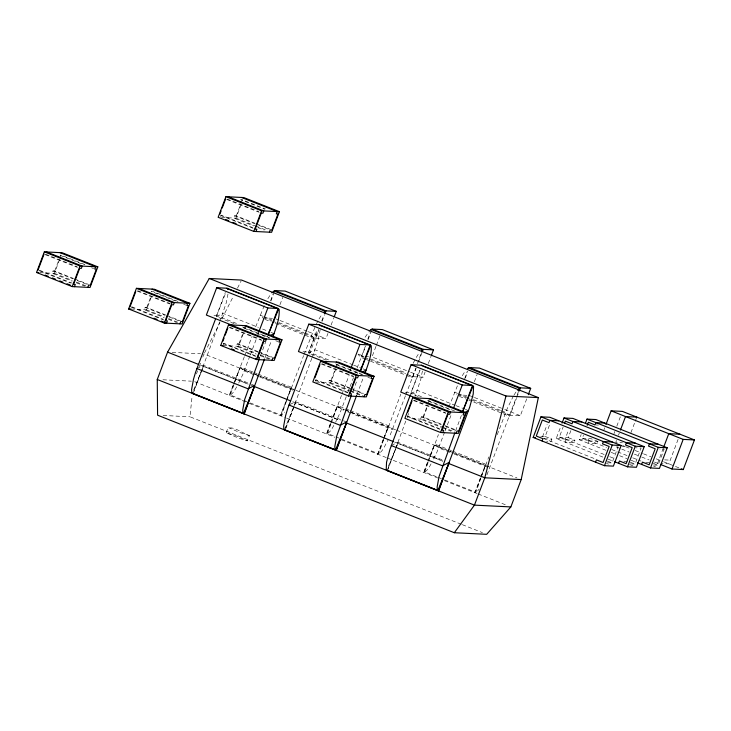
<?xml version="1.0" encoding="UTF-8"?>
<svg xmlns="http://www.w3.org/2000/svg" width="731" height="731" viewBox="0 0 731 731"><rect width="100%" height="100%" fill="white"/><g stroke="black" fill="none" stroke-linecap="round" stroke-linejoin="round"><path stroke-width="0.55" stroke-dasharray="3.65 2.74" d="M461.243 524.246L189.95 416.789L192.152 395.709M227.999 293.981L226.308 302.643L220.132 320.754M320.205 329.544L318.396 339.12L312.219 357.231M422.408 370.982L420.718 379.654L414.934 396.695M267.747 336.361L267.573 336.881M359.835 372.837L359.661 373.358M234.158 323.65L216.413 316.624L216.604 315.564L212.054 315.335M270.607 300.706L272.882 294.246M286.415 401.31L281.49 415.299L248.074 402.068M286.799 400.232L303.63 355.568M326.254 360.127L308.5 353.1L317.044 329.946M309.469 354.06L318.734 329.58M321.768 320.964L323.659 315.582M330.942 423.852L327.534 433.538L334.844 436.434M331.326 422.774L341.633 394.996M357.121 368.058L365.153 346.741M367.812 339.202L370.087 332.742M383.62 439.806L378.695 453.805L340.061 438.499M384.003 438.737L400.835 394.064M405.869 394.685L415.939 368.077M417.456 363.773L421.623 351.931M418.132 396.522L410.822 393.625L419.366 370.48M428.147 462.348L424.738 472.043L437.266 477.005M428.53 461.279L438.436 434.552M464.633 378.786L467.292 371.247M480.824 478.312L475.899 492.301L442.483 479.07M481.208 477.233L488.792 456.939M486.928 474.876L516.936 395.818M517.31 394.74L518.827 390.436M73.566 278.511L54.697 271.037L53.025 270.954L52.157 273.239L72.077 281.133M54.697 271.037L59.238 259.012M59.622 258.006L60.755 255L84.869 264.558M39.894 272.636L54.386 273.348L59.449 259.953M165.663 314.988L146.785 307.513L145.113 307.431L144.245 309.716L164.173 317.61M146.785 307.513L150.951 296.494M130.867 309.058L146.474 309.825L151.536 296.43M220.652 216.641L221.228 215.115L252.688 227.569M255.156 223.33L236.287 215.855L234.614 215.773L233.746 218.057L253.666 225.952M236.287 215.855L240.828 203.83M241.203 202.825L242.345 199.819L265.408 208.956M221.484 217.454L235.976 218.167L241.038 204.771M236.442 323.422L216.604 315.564L225.349 292.427M196.438 373.925L197.635 370.763M199.225 366.56L200.815 362.357M202.798 357.094L203.995 353.941L344.319 409.524M219.729 321.814L193.66 391.56M193.066 393.671L203.401 366.332L192.363 393.159M223.247 344.767L223.823 343.241L256.325 356.116M257.751 351.465L238.873 343.981L237.2 343.899L236.332 346.192L256.261 354.087M238.873 343.981L243.039 332.961M222.955 345.535L238.571 346.302L243.633 332.907M245.187 328.786L245.963 326.72M233.244 384.945L229.269 395.462C233.783 393.698 235.62 388.325 238.023 384.424M233.637 383.894L244.428 356.49M229.47 395.471L234.24 382.852M234.642 381.801L239.805 368.122L230.329 395.032L242.856 400.003M257.924 334.268L258.719 332.166M270.899 301.099L274.472 291.632M226.656 432.907C226.756 420.718 243.88 434.461 249.454 435.53L247.297 440.903L237.758 437.805L226.656 432.907L236.369 435.895L247.471 440.793M260.4 355.96L265.581 342.181M279.946 304.763L282.733 297.398M264.914 357.971L271.292 341.021M280.631 415.729L290.965 388.389L280.43 415.72L282.413 414.833L284.798 412.065M304.215 333.638L315.701 338.188L318.88 329.772M322.06 321.366L324.445 315.052M311.817 358.291L295.242 402.754L340.18 420.581M285.748 428.037L295.488 402.808L285.154 430.148M315.701 338.188L325.944 338.691L327.936 333.437M331.106 325.021L333.893 317.665M315.335 381.244L315.911 379.718L348.413 392.593M349.838 387.933L330.96 380.458L329.288 380.376L328.429 382.669L349.391 390.975M330.96 380.458L335.502 368.442M335.885 367.437L337.018 364.431L335.346 364.349L361.562 374.729M316.157 382.066L330.659 382.779L335.721 369.383M350.012 370.745L350.807 368.643M330.449 423.441L326.474 433.958C330.988 432.195 332.824 426.822 335.227 422.929M330.841 422.39L337.073 406.591L331.847 420.298M326.675 433.967L331.445 421.348M363.837 357.258L361.744 356.426L365.719 345.909M368.104 339.604L371.677 330.138M352.89 391.377L357.267 379.718M357.002 394.448L363.38 377.498M375.962 346.412L371.988 356.929L409.579 371.823M376.355 345.361L379.937 335.904M383.199 439.505L377.635 454.225C383.09 451.84 384.917 444.978 387.933 440.272M383.592 438.454L388.17 426.895L383.793 438.463M377.836 454.234L383.4 439.514M406.646 374.208L412.905 376.693L416.085 368.278M418.47 361.964L422.043 352.506M405.769 421.074L396.019 447.527M407.368 416.834L408.958 412.595M388.07 468.562L395.617 448.578M387.476 470.673L395.818 448.587M396.22 447.536L397.81 443.333L386.772 470.17M407.423 417.721L407.999 416.195L440.501 429.07M412.905 376.693L423.148 377.196L425.14 371.942M428.311 363.526L431.098 356.161M440.875 423.998L423.048 416.935L421.376 416.853L420.517 419.146L441.487 427.452M423.048 416.935L427.598 404.91M427.973 403.914L429.106 400.908L427.434 400.826L451.548 410.374M411.599 418.708L422.746 419.256L427.809 405.86M427.653 461.946L423.678 472.464C428.192 470.7 430.029 465.327 432.432 461.425M428.046 460.895L434.278 445.097L429.051 458.803M423.879 472.473L428.649 459.854M465.309 378.101L467.694 371.796M455.605 430.842L461.581 414.952M474.355 381.765L477.142 374.4M480.404 478.001L474.839 492.731L476.822 491.835L479.207 489.066M480.797 476.95L485.375 465.391L480.998 476.959M475.04 492.74L480.605 478.01M526.713 398.87L520.353 415.701L510.046 415.226L516.47 398.368M516.863 397.317L518.855 392.054M542.484 436.855L547.153 424.492M540.721 436.261L545.189 436.48L549.73 424.455M545.189 436.48L551.868 439.13L551 441.423L546.541 441.195M602.874 457.067L556.209 438.582L560.887 426.219M565.995 439.824L565.127 442.118L574.045 442.557L574.913 440.263L565.995 439.824L559.306 437.175L563.089 427.16M556.209 438.582L565.136 439.029L568.636 429.755M559.306 437.175L568.225 437.622L570.874 430.605M605.953 450.314L579.217 439.724L581.163 434.57M588.994 440.957L588.126 443.251L597.044 443.69L597.912 441.405L588.994 440.957L582.315 438.317L583.448 435.31M579.217 439.724L588.135 440.163L588.912 438.097M603.925 429.883L604.729 427.772M613.994 433.62L614.798 431.5M616.8 426.21L620.391 416.688M616.525 440.4L615.74 442.474L622.501 442.803M618.481 435.21L619.267 433.136M607.562 462.732L612.03 462.961L618.079 446.924L615.849 446.815M630.926 432.661L634.846 422.29M635.239 421.257L636.409 418.141M630.606 463.874L635.065 464.094L641.124 448.066L635.55 447.792M663.282 448.194L657.58 463.299L659.828 463.408M653.615 465.007L658.074 465.227L664.132 449.2L659.673 448.98M678.076 439.413L668.847 463.856L660.952 463.463M244.83 355.43L252.067 336.361M255.686 326.83L264.33 305.521M249.865 356.043L242.701 374.683L238.534 383.455M250.267 354.983L257.504 335.922M257.906 334.862L258.71 332.742M304.032 354.508L315.49 325.788M342.035 393.936L349.272 374.866M346.266 396.668L339.906 413.189L335.739 421.951M347.874 392.428L353.502 377.598M405.467 395.745L389.276 437.348M448.889 407.012L458.739 382.523M444.676 431.994L437.111 451.685L432.944 460.457M445.078 430.934L451.913 412.924M497.235 434.689L507.213 408.638L513.436 395.974M216.604 315.564L225.778 292.848M328.53 359.89L308.692 352.031L317.446 330.357M284.45 429.636L295.287 402.799M421.458 396.695L411.014 392.565L420.188 369.849M204.506 352.927L219.967 322.572M222.023 318.524L233.363 296.265M237.484 288.169L241.093 281.079M316.459 323.833L318.003 320.918M413.143 363.316L415.208 359.424M267.866 298.705L270.708 294.255M319.027 318.972L321.868 314.513M365.071 337.21L370.297 329.983M416.231 357.477L419.073 353.018M462.275 375.716L465.117 371.257M514.003 395.087L516.278 391.524M249.454 435.53L239.741 432.542L228.639 427.653M216.413 316.624L222.918 313.334L258.418 327.397M196.886 368.543L203.392 365.253L250.377 383.866M308.5 353.1L315.006 349.811L352.598 364.705M361.681 356.463L364.02 356.536M289.905 404.545L295.479 401.73L342.464 420.343M410.822 393.625L417.328 390.345L454.91 405.23M391.295 445.544L397.801 442.264L442.694 460.046M242.345 199.819L240.673 199.737L264.786 209.294M272.508 318.314L264.54 317.921L271.85 320.818M243.259 327.872L244.931 327.954M263.215 335.602L265.49 335.712M303.009 351.757L308.692 352.031M365.162 356.6L368.57 356.765M172.132 352.369L200.577 353.777M355.303 372.079L357.578 372.189M162.94 379.773L191.385 381.171M405.33 392.282L411.014 392.565M466.917 395.325L458.949 394.932L466.259 397.828M596.167 424.985L598.397 425.095M163.168 415.464L189.95 416.789M582.315 438.317L591.233 438.755L597.912 441.405M544.065 438.746L551.868 439.13M622.227 446.568L624.484 446.678M664.607 459.872L670.245 460.155M623.927 461.224L627.271 461.389M645.811 462.303L651.385 462.586M227.286 199.079L258.747 211.542M226.665 199.417L259.167 212.292M256.206 223.741L269.84 229.141M234.614 215.773L254.534 223.659M258.728 225.322L269.209 229.479M235.976 218.167L254.845 225.651M255.896 226.062L266.386 230.21M257.86 227.615L264.156 230.101M220.607 215.444L253.109 228.319M622.52 445.508L624.585 446.321M625.608 446.732L629.83 448.405M635.102 450.488L642.485 453.412M643.536 453.832L650.919 456.756M656.191 458.84L662.514 461.352M663.574 461.764L679.136 467.931M616.452 447.006L620.665 448.679M621.725 449.099L629.108 452.023M634.38 454.115L640.703 456.619M641.754 457.03L649.137 459.954M654.409 462.047L659.636 464.112M653.295 463.335L658.074 465.227M588.135 440.163L606.483 447.427M611.728 449.51L627.454 455.733M632.699 457.807L641.087 461.133M653.496 466.049L655.469 466.835M275.825 318.844L278.959 320.087M280 320.498L307.148 331.253M308.199 331.664L325.944 338.691M410.621 372.234L423.148 377.196M470.234 395.846L473.368 397.088M474.41 397.5L503.65 409.086M504.692 409.497L520.353 415.701M611.198 452.388L615.392 454.052M619.586 455.715L626.924 458.62M631.118 460.274L636.363 462.357M263.242 316.413L260.108 315.171L263.946 318.963M264.284 316.825L271.594 319.721M278.904 322.618L303.959 332.541M305.01 332.952L311.269 335.438L315.098 339.23L275.423 323.513M358.354 354.087L363.581 356.152M370.891 359.049L406.39 373.112M457.652 393.415L454.518 392.181L456.82 394.457M458.693 393.835L467.045 397.143M473.313 399.619L500.461 410.374M501.503 410.785L505.678 412.439L509.507 416.231L472.966 401.758M568.225 437.622L574.913 440.263M630.296 462.202L635.065 464.094M272.891 321.238L276.026 322.472M277.067 322.892L303.173 333.226M364.879 357.669L368.013 358.912M369.054 359.323L405.595 373.797M467.301 398.24L470.435 399.482M471.477 399.894L500.717 411.471M501.758 411.882L510.11 415.19M264.988 319.383L271.247 321.859M365.326 359.122L361.151 357.468L358.08 354.434M366.368 359.533L369.502 360.776M370.544 361.187L412.302 377.735L409.241 374.701M459.397 396.385L467.749 399.693M468.79 400.104L471.924 401.346M565.136 439.029L604.455 454.6M609.691 456.674L614.935 458.757M629.501 464.523L635.44 466.871M608.11 459.141L613.355 461.215M607.251 461.069L612.03 462.961M543.078 438.28L595.043 458.858M606.456 463.381L608.439 464.167M262.593 329.051L269.903 331.947M270.945 332.358L274.079 333.601M353.64 365.116L361.991 368.424M363.033 368.835L366.167 370.078M455.961 405.641L464.313 408.949M465.355 409.369L468.489 410.603M178.008 301.446L152.843 291.477L151.171 291.395L176.335 301.364M242.518 326.958L270.095 337.923M335.648 363.846L363.234 374.811M427.525 400.241L455.322 411.288M60.134 255.338L84.248 264.887M91.585 267.793L93.678 268.624M183.673 304.27L185.775 305.101M244.309 328.292L269.474 338.252M275.761 340.747L277.862 341.578M367.848 377.223L369.95 378.055M45.706 254.26L77.157 266.724M137.793 290.737L170.296 303.612M229.881 327.214L261.332 339.668M321.969 363.691L353.42 376.145M414.057 400.168L445.508 412.622M45.075 254.598L77.577 267.464M137.163 291.066L169.674 303.941M229.26 327.543L261.762 340.418M321.348 364.02L353.85 376.894M413.435 400.497L445.937 413.371M74.617 278.922L88.25 284.322M166.705 315.399L180.338 320.799M258.792 351.876L272.425 357.276M350.88 388.353L363.462 393.333M445.069 425.661L455.559 429.81M53.025 270.954L72.945 278.84M77.139 280.503L86.578 284.24M145.113 307.431L165.032 315.317M169.226 316.98L178.666 320.717M237.2 343.899L271.804 357.605M329.288 380.376L362.841 393.671M421.376 416.853L441.305 424.748M445.499 426.401L455.98 430.559M54.386 273.348L72.214 280.412M76.408 282.075L85.847 285.812M146.474 309.825L164.301 316.889M168.495 318.552L178.985 322.7M238.571 346.302L256.389 353.365M260.583 355.028L270.022 358.766M330.659 382.779L349.528 390.253M350.578 390.665L363.161 395.654M422.746 419.256L441.615 426.73M442.666 427.142L455.249 432.131M76.271 282.796L84.659 286.113M168.368 319.273L176.747 322.59M260.455 355.741L268.844 359.067M350.441 391.387L360.931 395.544M442.529 427.863L450.917 431.189M39.648 270.287L72.15 283.162M131.735 306.764L163.187 319.228M39.017 270.625L70.478 283.08M131.114 307.102L163.616 319.977M223.202 343.579L255.704 356.454M315.289 380.047L347.792 392.922M407.377 416.524L439.879 429.399M252.935 372.042L240.408 367.081L244.236 370.882L258.856 376.666M253.977 372.463L257.111 373.705M258.153 374.117L291.559 387.348L294.63 390.381M349.089 410.137L337.612 405.586L341.441 409.378L343.524 410.21M350.14 410.548L388.764 425.853L392.602 429.645L351.885 413.518M451.52 450.707L434.817 444.092L438.646 447.884L453.266 453.668M452.562 451.118L485.969 464.349L488.271 466.625M345.361 409.936L395.562 429.819M396.613 430.239L516.963 477.91M239.604 368.113L252.131 373.075M253.173 373.495L256.307 374.729M257.349 375.149L290.764 388.38M336.808 406.619L344.118 409.515M345.16 409.927L387.969 426.886M434.013 445.124L446.54 450.086M447.582 450.497L485.174 465.382M259.898 377.077L295.397 391.14M347.7 411.864L350.834 413.097M454.307 454.088L487.714 467.319M251.418 384.278L254.552 385.52M343.506 420.754L346.64 421.997M200.468 365.171L247.252 383.702M292.765 401.73L340.381 420.59M394.612 442.063L442.703 461.115M203.2 366.322L250.176 384.926M251.226 385.347L254.351 386.58M397.609 443.324L442.502 461.106M243.898 400.414L247.032 401.657M335.885 436.846L339.02 438.088M438.308 477.416L441.442 478.659M194.711 381.701L248.558 403.028M249.107 403.32L285.501 417.666M286.561 418.077L334.825 437.266M341.295 439.76L386.279 457.579M387.339 457.999L438.015 478.074M444.347 480.578L477.069 493.544M478.129 493.964L506.629 505.249M462.303 524.666L482.442 532.643"/><path stroke-width="1.1" d="M521.185 479.582L538.336 397.6L241.605 280.074L209.249 278.474L167.582 352.141L157.256 379.49L157.585 415.19L454.316 532.725L486.682 534.315L510.85 506.921L521.185 479.582L484.781 477.782L448.715 463.5L469.832 406.792L473.231 393.991L473.56 386.525L472.509 385.484L421.348 365.217L411.105 364.714L400.771 392.063L415.391 397.847M538.336 397.6L505.98 396.01L484.781 477.782L474.446 505.13L454.316 532.725M215.618 318.743L195.542 372.353L193.496 379.234L191.568 389.724L191.814 392.629L192.865 393.662L244.227 413.938L264.512 359.031M272.882 336.781C275.934 328.018 279.781 318.944 279.151 309.515L278.1 308.482L226.939 288.215L216.696 287.712L206.361 315.052L233.509 325.807M307.705 355.22L287.63 408.83L285.583 415.711L283.655 426.2L283.902 429.097L284.953 430.139L336.315 450.415L356.6 395.508M324.418 313.435L325.176 311.278L274.015 291.011M364.97 373.258C368.022 364.495 371.869 355.412 371.238 345.991L370.188 344.959L319.027 324.692L308.784 324.189L298.449 351.529L325.597 362.284M421.623 351.931L422.381 349.784L371.22 329.517M410.42 394.685L389.952 449.364L386.553 462.156L386.224 469.631L387.275 470.663L438.637 490.94L448.724 463.545M518.827 390.436L519.586 388.28L468.425 368.022M36.55 272.471L44.335 251.857L62.181 252.743L97.826 266.861L90.041 287.475L72.195 286.589L36.55 272.471L38.78 272.581M37.975 270.205L44.034 254.178M72.195 286.589L79.99 265.983L97.826 266.861M74.425 286.698L75.293 284.414L73.621 284.332L79.679 268.295L81.351 268.378L82.219 266.093L46.565 251.976M87.811 287.365L88.67 285.072L90.342 285.154L96.401 269.127L94.728 269.045L95.597 266.751L59.951 252.634M128.638 308.948L136.423 288.334L154.268 289.22L189.914 303.338L182.129 323.952L164.283 323.065L128.638 308.948L130.867 309.058M130.063 306.682L135.738 291.66M164.283 323.065L172.077 302.46L189.914 303.338M225.925 196.685L218.14 217.29L253.785 231.407L271.621 232.294L279.416 211.679L243.761 197.562L225.925 196.685L261.57 210.802L279.416 211.679M219.94 214.028L221.073 211.021M222.206 208.015L225.614 198.996M179.899 323.833L180.758 321.549L182.43 321.631L188.488 305.604L186.816 305.521L187.684 303.228L152.039 289.11M253.785 231.407L261.57 210.802M256.014 231.517L256.883 229.232L255.21 229.15L261.269 213.114L262.941 213.196L263.8 210.912L228.154 196.794M220.725 345.425L228.52 324.811L246.356 325.697L282.002 339.814L274.216 360.42L256.38 359.542L220.725 345.425L222.955 345.535M222.909 341.158L224.042 338.151M225.175 335.145L227.825 328.128M269.392 232.184L270.26 229.89L271.932 229.973L277.99 213.945L276.318 213.863L277.186 211.57L241.532 197.452M259.112 331.116L267.857 307.979L278.1 308.482L268.167 334.771L278.602 308.985L227.442 288.718M256.38 359.542L264.165 338.928L282.002 339.814M259.203 359.14L244.657 399.491L242.729 409.99L242.975 412.887L244.026 413.929L254.351 386.58L243.524 413.426L192.363 393.159M271.987 360.31L272.855 358.026L274.527 358.108L280.576 342.071L278.904 341.989L279.772 339.705L244.127 325.578M324.838 314.001L326.035 310.849L336.278 311.351L334.286 316.614M320.607 361.288L312.813 381.902L348.468 396.019L366.304 396.896L374.089 376.291L338.444 362.165L320.607 361.288L356.253 375.405L374.089 376.291M314.997 377.635L319.913 364.605M351.2 367.583L359.944 344.447L370.188 344.959L360.255 371.247L370.69 345.452L319.529 325.194M348.468 396.019L356.253 375.405M350.697 396.129L351.556 393.835L349.884 393.753L355.942 377.726L357.614 377.808L358.482 375.515L322.837 361.397M351.291 395.608L336.744 435.968L334.816 446.467L335.063 449.364L336.114 450.406L346.448 423.057L335.611 449.903L284.45 429.636M364.075 396.787L364.943 394.502L366.615 394.585L372.673 378.548L371.001 378.466L371.86 376.182L336.214 362.055M422.445 351.456L423.24 349.345L433.483 349.857L431.491 355.111M412.695 397.765L404.901 418.37L440.555 432.496L458.392 433.373L466.177 412.768L430.532 398.642L412.695 397.765L448.341 411.882L466.177 412.768M407.843 412.101L412.01 401.081M440.555 432.496L448.341 411.882M442.785 432.606L443.653 430.312L441.972 430.23L448.03 414.203L449.702 414.285L450.57 411.992L414.925 397.874M453.522 408.117L462.266 384.981L472.509 385.484L462.577 411.772L473.012 385.986M454.81 432.962L439.066 476.502L437.138 486.992L437.385 489.898L438.436 490.93L448.761 463.591L437.933 490.428L386.772 470.17M456.162 433.264L457.03 430.97L458.702 431.052L464.761 415.025L463.089 414.943L463.947 412.649L428.302 398.532M519.248 391.003L520.445 387.85L530.688 388.353L528.303 394.667M533.173 437.449L540.958 416.834L549.876 417.282L621.176 445.517L613.391 466.131L604.473 465.693L533.173 437.449L535.403 437.558M542.082 440.976L542.95 438.691L536.262 436.041L542.32 420.014L549.008 422.655L549.867 420.371L558.795 420.809M562.057 423.13L564.003 417.977L572.921 418.415L644.221 446.659L636.427 467.264L627.509 466.826L614.405 461.636M564.606 423.148L565.365 421.147L572.044 423.797L572.912 421.504L581.83 421.942M585.449 423.231L587.002 419.11L595.92 419.548L667.22 447.792L659.435 468.397L650.517 467.959L637.405 462.769M587.231 425.287L588.364 422.28L595.052 424.93L595.92 422.637L604.839 423.085M605.926 424.592L611.125 410.84L622.392 411.398L694.45 439.943L683.257 469.567L671.99 469.01L660.66 464.523M595.555 462.156L596.423 459.872L603.102 462.513L609.161 446.486L602.481 443.836L603.349 441.551L612.267 441.99M604.473 465.693L612.258 445.078L621.176 445.517M620.445 430.029L625.535 416.551L636.802 417.109M618.6 463.299L619.468 461.005L626.147 463.655L632.205 447.628L625.517 444.978L626.385 442.684L635.303 443.123M627.509 466.826L635.294 446.221L644.221 446.659M641.599 464.432L642.467 462.138L649.155 464.788L655.204 448.761L648.525 446.111L649.393 443.818L658.311 444.265M650.517 467.959L658.302 447.354L667.22 447.792M663.675 447.153L668.774 433.675L680.04 434.232M671.99 469.01L683.183 439.386L694.45 439.943M271.905 292.866L274.874 290.582L285.117 291.084L336.278 311.351M517.466 390.135L520.445 387.85L469.284 367.583L467.502 368.488M270.36 335.474L274.079 333.601M324.253 311.744L326.035 310.849L274.874 290.582M254.552 385.52L248.047 388.801L196.886 368.543M370.297 329.983L372.079 329.087L382.322 329.59L433.483 349.857M362.448 371.951L366.167 370.078M421.458 350.25L423.24 349.345L372.079 329.087M346.64 421.997L340.134 425.278L288.973 405.02M464.77 412.485L468.489 410.603M448.962 462.522L442.456 465.811L391.295 445.544M469.284 367.583L479.527 368.095L530.688 388.353M510.85 506.921L474.446 505.13L157.256 379.49M225.605 219.474L228.757 220.725M232.951 222.388L236.095 223.631M611.125 410.84L683.183 439.386M587.002 419.11L658.302 447.354M564.003 417.977L635.294 446.221M209.249 278.474L505.98 396.01M422.902 366.13L471.97 385.566M681.201 468.745L683.257 469.567M216.696 287.712L267.857 307.979M308.784 324.189L359.944 344.447M411.105 364.714L462.266 384.981M540.958 416.834L612.258 445.078M138.652 288.443L174.307 302.57L173.439 304.854L171.767 304.772L165.709 320.808L167.381 320.891L166.513 323.175L161.277 321.101M230.749 324.92L266.395 339.047L265.527 341.331L263.854 341.249L257.796 357.276L259.468 357.358L258.61 359.652L255.457 358.409M44.335 251.857L79.99 265.983M136.423 288.334L172.077 302.46M228.52 324.811L264.165 338.928M45.075 275.075L48.219 276.318M52.413 277.981L55.556 279.224M59.75 280.887L62.893 282.129M67.088 283.792L70.231 285.044M153.939 318.195L157.083 319.438M231.343 348.851L234.487 350.103M167.582 352.141L198.348 364.33M253.511 386.178L290.646 400.89M345.809 422.737L393.543 441.643M421.348 365.217L421.851 365.719M319.027 324.692L320.077 325.734M226.939 288.215L227.99 289.257"/></g></svg>
